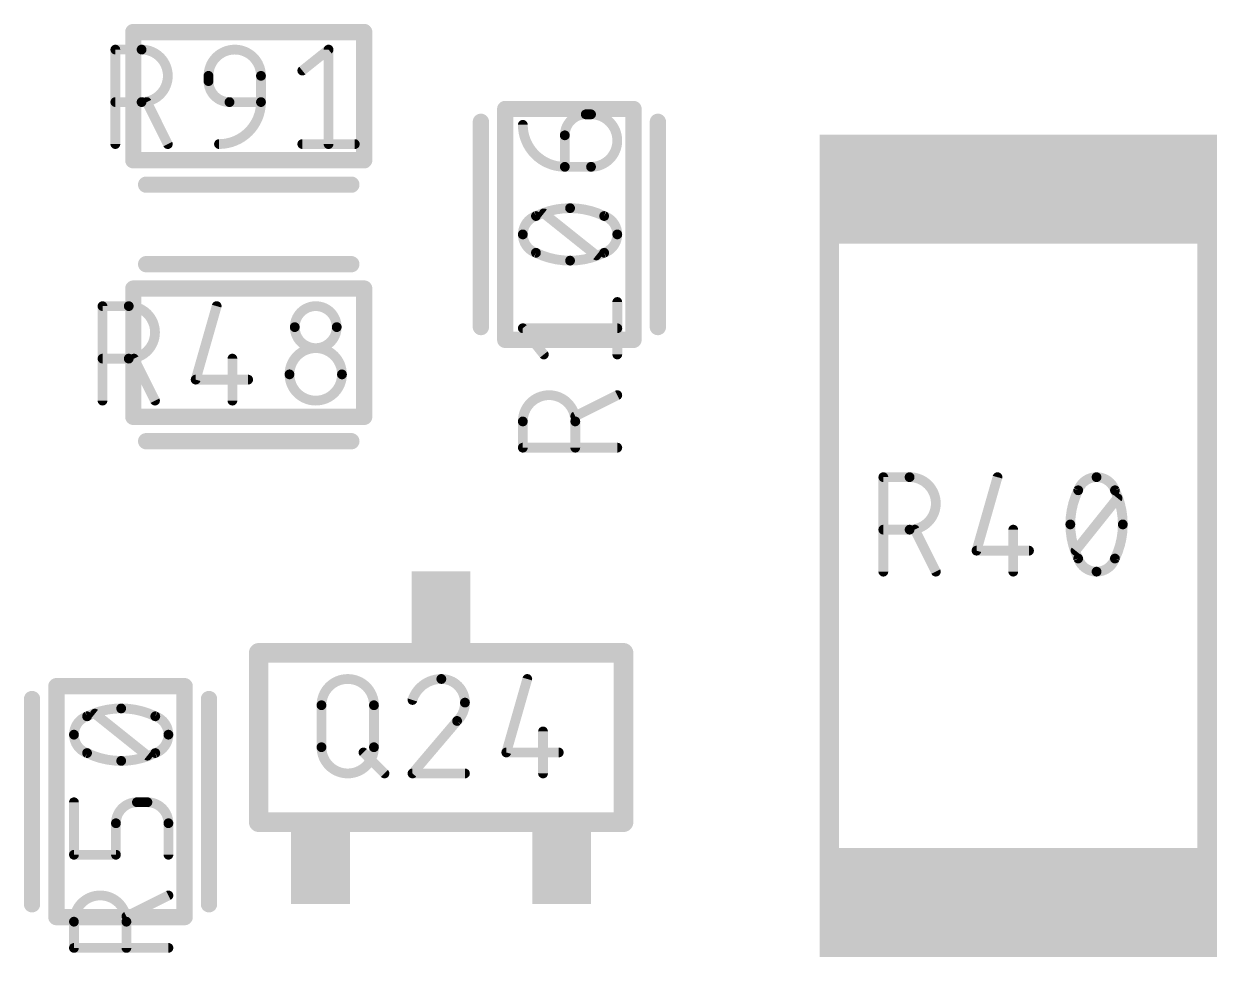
# Model space of a CAD drawing. Extents: x 0 to 107, y -11 to 54.
# Drawn here: x 86.75 to 96.05, y 37.29 to 44.56 of the extents above; entities that cross this region are included whole.
import ezdxf

# ---------------------------------------------------------------- set-up
doc = ezdxf.new("R2010")
doc.units = 0
for name, color, linetype in [('117', 253, 'CONTINUOUS'), ('21', 253, 'CONTINUOUS'), ('51', 253, 'CONTINUOUS')]:
    doc.layers.add(name, color=color, linetype=linetype)

# ---------------------------------------------------------------- blocks, each defined once
blk = doc.blocks.new('RECT')
blk.add_solid([(-0.5, -0.5), (0.5, -0.5), (-0.5, 0.5), (0.5, 0.5)])

msp = doc.modelspace()

# ---------------------------------------------------------------- linework, layer by layer
at = {"layer": '117'}
for points, const_width in [([(87.4597, 44.3821, 1), (87.4597, 44.344)], 0.0381), ([(87.4788, 44.363, 1), (87.4407, 44.363)], 0.0381), ([(87.6643, 44.3821, 1), (87.6643, 44.344)], 0.0381), ([(87.6643, 43.9538, 1), (87.6643, 44.363)], 0.0762), ([(87.6643, 44.344, 1), (87.6643, 44.3821)], 0.0381), ([(88.5953, 44.1584, 1), (88.1861, 44.1584)], 0.0762), ([(89.1413, 44.363, 1), (89.1032, 44.363)], 0.0381), ([(89.1342, 44.3482, 1), (89.1104, 44.3779)], 0.0381), ([(88.2052, 44.1584, 1), (88.1671, 44.1584)], 0.0381), ([(88.6144, 44.1584, 1), (88.5763, 44.1584)], 0.0381), ([(88.9057, 44.2142, 1), (88.9295, 44.1845)], 0.0381), ([(88.1861, 44.1175, 0.4142), (88.3498, 43.9538)], 0.0762), ([(88.1671, 44.1584, 1), (88.2052, 44.1584)], 0.0381), ([(88.2052, 44.1175, 1), (88.1671, 44.1175)], 0.0381), ([(88.1671, 44.1175, 1), (88.2052, 44.1175)], 0.0381), ([(88.5763, 44.1584, 1), (88.6144, 44.1584)], 0.0381), ([(87.4597, 43.9729, 1), (87.4597, 43.9348)], 0.0381), ([(87.6643, 43.9729, 1), (87.6643, 43.9348)], 0.0381), ([(87.6643, 43.9348, 1), (87.6643, 43.9729)], 0.0381), ([(87.7223, 43.9623, 1), (87.6882, 43.9453)], 0.0381), ([(88.268, 43.6264, 0.4142), (88.5953, 43.9538)], 0.0762), ([(88.3498, 43.9729, 1), (88.3498, 43.9348)], 0.0381), ([(88.3498, 43.9348, 1), (88.3498, 43.9729)], 0.0381), ([(88.6144, 43.9538, 1), (88.5763, 43.9538)], 0.0381), ([(88.5763, 43.9538, 1), (88.6144, 43.9538)], 0.0381), ([(88.5953, 43.9348, 1), (88.5953, 43.9729)], 0.0381), ([(91.128, 43.8584, 0.4142), (90.9643, 43.6947)], 0.0762), ([(91.128, 43.8774, 1), (91.128, 43.8393)], 0.0381), ([(91.128, 43.8393, 1), (91.128, 43.8774)], 0.0381), ([(91.1689, 43.4492, 1), (91.1689, 43.8584)], 0.0762), ([(91.1689, 43.8774, 1), (91.1689, 43.8393)], 0.0381), ([(91.1689, 43.8393, 1), (91.1689, 43.8774)], 0.0381), ([(90.637, 43.7765, 0.4142), (90.9643, 43.4492)], 0.0762), ([(90.656, 43.7765, 1), (90.6179, 43.7765)], 0.0381), ([(90.9834, 43.6947, 1), (90.9453, 43.6947)], 0.0381), ([(87.4407, 43.6264, 1), (87.4788, 43.6264)], 0.0381), ([(87.8519, 43.6179, 1), (87.886, 43.635)], 0.0381), ([(88.268, 43.6455, 1), (88.268, 43.6074)], 0.0381), ([(88.9176, 43.6455, 1), (88.9176, 43.6074)], 0.0381), ([(89.1032, 43.6264, 1), (89.1413, 43.6264)], 0.0381), ([(89.3269, 43.6074, 1), (89.3269, 43.6455)], 0.0381), ([(90.9453, 43.6947, 1), (90.9834, 43.6947)], 0.0381), ([(90.9643, 43.4682, 1), (90.9643, 43.4301)], 0.0381), ([(90.9453, 43.4492, 1), (90.9834, 43.4492)], 0.0381), ([(90.9643, 43.4301, 1), (90.9643, 43.4682)], 0.0381), ([(91.1689, 43.4682, 1), (91.1689, 43.4301)], 0.0381), ([(91.1689, 43.4301, 1), (91.1689, 43.4682)], 0.0381), ([(90.7393, 43.0655, 0.3205), (90.637, 42.9223)], 0.0762), ([(91.0053, 43.1269, 0.1139), (90.7393, 43.0655)], 0.0762), ([(90.7309, 43.0826, 1), (90.7476, 43.0484)], 0.0381), ([(90.7454, 43.0475, 1), (90.7331, 43.0835)], 0.0381), ([(90.8125, 43.1008, 1), (90.7887, 43.0711)], 0.0381), ([(91.2713, 43.0655, 0.1139), (91.0053, 43.1269)], 0.0762), ([(91.0053, 43.1459, 1), (91.0053, 43.1078)], 0.0381), ([(91.0053, 43.1078, 1), (91.0053, 43.1459)], 0.0381), ([(91.3736, 42.9223, 0.3205), (91.2713, 43.0655)], 0.0762), ([(91.2774, 43.0835, 1), (91.2651, 43.0475)], 0.0381), ([(91.2629, 43.0484, 1), (91.2796, 43.0826)], 0.0381), ([(90.637, 42.9223, 0.3205), (90.7393, 42.779)], 0.0762), ([(90.656, 42.9223, 1), (90.6179, 42.9223)], 0.0381), ([(90.6179, 42.9223, 1), (90.656, 42.9223)], 0.0381), ([(91.2713, 42.779, 0.3204), (91.3736, 42.9223)], 0.0762), ([(91.3926, 42.9223, 1), (91.3545, 42.9223)], 0.0381), ([(91.3545, 42.9223, 1), (91.3926, 42.9223)], 0.0381), ([(90.7393, 42.779, 0.1139), (91.0053, 42.7176)], 0.0762), ([(90.7476, 42.7961, 1), (90.7309, 42.7619)], 0.0381), ([(90.7331, 42.761, 1), (90.7454, 42.797)], 0.0381), ([(91.0053, 42.7176, 0.1139), (91.2713, 42.779)], 0.0762), ([(91.2651, 42.797, 1), (91.2774, 42.761)], 0.0381), ([(91.2796, 42.7619, 1), (91.2629, 42.7961)], 0.0381), ([(91.0053, 42.7367, 1), (91.0053, 42.6986)], 0.0381), ([(91.0053, 42.6986, 1), (91.0053, 42.7367)], 0.0381), ([(91.198, 42.7437, 1), (91.2218, 42.7734)], 0.0381), ([(91.3926, 42.3953, 1), (91.3545, 42.3953)], 0.0381), ([(87.3597, 42.3821, 1), (87.3597, 42.344)], 0.0381), ([(87.3788, 42.363, 1), (87.3407, 42.363)], 0.0381), ([(87.5643, 42.3821, 1), (87.5643, 42.344)], 0.0381), ([(87.5643, 41.9538, 1), (87.5643, 42.363)], 0.0762), ([(87.5643, 42.344, 1), (87.5643, 42.3821)], 0.0381), ([(88.2681, 42.3578, 1), (88.2315, 42.3683)], 0.0381), ([(89.1859, 42.1994, 1), (88.8586, 42.1994)], 0.0762), ([(88.8586, 42.1994, 1), (89.1859, 42.1994)], 0.0762), ([(88.8776, 42.1994, 1), (88.8395, 42.1994)], 0.0381), ([(88.8395, 42.1994, 1), (88.8776, 42.1994)], 0.0381), ([(89.205, 42.1994, 1), (89.1669, 42.1994)], 0.0381), ([(89.1669, 42.1994, 1), (89.205, 42.1994)], 0.0381), ([(90.637, 42.2098, 1), (90.637, 42.1717)], 0.0381), ([(90.6518, 42.2026, 1), (90.6221, 42.1788)], 0.0381), ([(91.3736, 42.1717, 1), (91.3736, 42.2098)], 0.0381), ([(89.2269, 41.8311, 1), (88.8176, 41.8311)], 0.0762), ([(87.3597, 41.9729, 1), (87.3597, 41.9348)], 0.0381), ([(87.5643, 41.9729, 1), (87.5643, 41.9348)], 0.0381), ([(87.5643, 41.9348, 1), (87.5643, 41.9729)], 0.0381), ([(87.6223, 41.9623, 1), (87.5882, 41.9453)], 0.0381), ([(88.3916, 41.9538, 1), (88.3535, 41.9538)], 0.0381), ([(90.7858, 41.9742, 1), (90.8155, 41.998)], 0.0381), ([(91.3545, 41.9861, 1), (91.3926, 41.9861)], 0.0381), ([(88.0861, 41.8092, 1), (88.0861, 41.7711)], 0.0381), ([(88.0678, 41.7954, 1), (88.1044, 41.7849)], 0.0381), ([(88.4953, 41.7711, 1), (88.4953, 41.8092)], 0.0381), ([(88.8176, 41.8311, 1), (89.2269, 41.8311)], 0.0762), ([(88.8367, 41.8311, 1), (88.7986, 41.8311)], 0.0381), ([(88.7986, 41.8311, 1), (88.8367, 41.8311)], 0.0381), ([(89.2459, 41.8311, 1), (89.2078, 41.8311)], 0.0381), ([(89.2078, 41.8311, 1), (89.2459, 41.8311)], 0.0381), ([(91.0462, 41.4643, 1), (90.637, 41.4643)], 0.0762), ([(91.3821, 41.6519, 1), (91.365, 41.686)], 0.0381), ([(87.3407, 41.6264, 1), (87.3788, 41.6264)], 0.0381), ([(87.7519, 41.6179, 1), (87.786, 41.635)], 0.0381), ([(88.3535, 41.6264, 1), (88.3916, 41.6264)], 0.0381), ([(90.656, 41.4643, 1), (90.6179, 41.4643)], 0.0381), ([(91.0377, 41.5223, 1), (91.0547, 41.4882)], 0.0381), ([(91.0652, 41.4643, 1), (91.0271, 41.4643)], 0.0381), ([(90.6179, 41.4643, 1), (90.656, 41.4643)], 0.0381), ([(91.0271, 41.4643, 1), (91.0652, 41.4643)], 0.0381), ([(90.637, 41.2788, 1), (90.637, 41.2407)], 0.0381), ([(90.6179, 41.2597, 1), (90.656, 41.2597)], 0.0381), ([(91.0271, 41.2597, 1), (91.0652, 41.2597)], 0.0381), ([(91.3736, 41.2407, 1), (91.3736, 41.2788)], 0.0381), ([(93.4481, 41.0488, 1), (93.4481, 41.0107)], 0.0381), ([(93.4672, 41.0297, 1), (93.4291, 41.0297)], 0.0381), ([(93.6527, 40.6205, 1), (93.6527, 41.0297)], 0.0762), ([(93.6527, 41.0488, 1), (93.6527, 41.0107)], 0.0381), ([(93.6527, 41.0107, 1), (93.6527, 41.0488)], 0.0381), ([(94.3565, 41.0245, 1), (94.3199, 41.0349)], 0.0381), ([(95.1106, 41.0297, 0.3205), (94.9674, 40.9274)], 0.0762), ([(95.2539, 40.9274, 0.3205), (95.1106, 41.0297)], 0.0762), ([(95.1106, 41.0487, 1), (95.1106, 41.0107)], 0.0381), ([(95.1106, 41.0107, 1), (95.1106, 41.0488)], 0.0381), ([(94.9674, 40.9274, 0.1139), (94.906, 40.6614)], 0.0762), ([(94.9494, 40.9336, 1), (94.9854, 40.9212)], 0.0381), ([(94.9845, 40.919, 1), (94.9503, 40.9357)], 0.0381), ([(95.271, 40.9357, 1), (95.2367, 40.919)], 0.0381), ([(95.3152, 40.6614, 0.1139), (95.2539, 40.9274)], 0.0762), ([(95.2358, 40.9212, 1), (95.2719, 40.9336)], 0.0381), ([(95.2892, 40.8541, 1), (95.2594, 40.8779)], 0.0381), ([(94.906, 40.6614, 0.1139), (94.9674, 40.3954)], 0.0762), ([(94.9251, 40.6614, 1), (94.887, 40.6614)], 0.0381), ([(94.887, 40.6614, 1), (94.9251, 40.6614)], 0.0381), ([(95.2539, 40.3954, 0.1139), (95.3152, 40.6614)], 0.0762), ([(95.3343, 40.6614, 1), (95.2962, 40.6614)], 0.0381), ([(95.2962, 40.6614, 1), (95.3343, 40.6614)], 0.0381), ([(93.4481, 40.6395, 1), (93.4481, 40.6014)], 0.0381), ([(93.6527, 40.6395, 1), (93.6527, 40.6014)], 0.0381), ([(93.6527, 40.6014, 1), (93.6527, 40.6395)], 0.0381), ([(93.7107, 40.629, 1), (93.6766, 40.612)], 0.0381), ([(94.48, 40.6205, 1), (94.4419, 40.6205)], 0.0381), ([(94.1745, 40.4758, 1), (94.1745, 40.4377)], 0.0381), ([(94.1562, 40.462, 1), (94.1928, 40.4516)], 0.0381), ([(94.5837, 40.4377, 1), (94.5837, 40.4758)], 0.0381), ([(94.9321, 40.4687, 1), (94.9618, 40.4449)], 0.0381), ([(94.9674, 40.3954, 0.3205), (95.1106, 40.2931)], 0.0762), ([(94.9854, 40.4016, 1), (94.9494, 40.3892)], 0.0381), ([(94.9503, 40.3871, 1), (94.9845, 40.4038)], 0.0381), ([(95.1106, 40.2931, 0.3205), (95.2539, 40.3954)], 0.0762), ([(95.2367, 40.4038, 1), (95.271, 40.3871)], 0.0381), ([(95.2719, 40.3892, 1), (95.2358, 40.4016)], 0.0381), ([(93.4291, 40.2931, 1), (93.4672, 40.2931)], 0.0381), ([(93.8403, 40.2846, 1), (93.8744, 40.3016)], 0.0381), ([(94.4419, 40.2931, 1), (94.48, 40.2931)], 0.0381), ([(95.1106, 40.3121, 1), (95.1106, 40.2741)], 0.0381), ([(95.1106, 40.2741, 1), (95.1106, 40.3121)], 0.0381), ([(89.4763, 39.2518, 1), (89.0671, 39.2518)], 0.0762), ([(90.0017, 39.4564, 0.3252), (89.7766, 39.2928)], 0.0762), ([(90.1858, 39.2723, 0.4142), (90.0017, 39.4564)], 0.0762), ([(90.0017, 39.4755, 1), (90.0017, 39.4374)], 0.0381), ([(90.0017, 39.4374, 1), (90.0017, 39.4755)], 0.0381), ([(90.6901, 39.4512, 1), (90.6535, 39.4617)], 0.0381), ([(87.5053, 39.2269, 0.1139), (87.2393, 39.1655)], 0.0762), ([(87.7713, 39.1655, 0.1139), (87.5053, 39.2269)], 0.0762), ([(87.5053, 39.2459, 1), (87.5053, 39.2078)], 0.0381), ([(87.5053, 39.2078, 1), (87.5053, 39.2459)], 0.0381), ([(89.0861, 39.2518, 1), (89.048, 39.2518)], 0.0381), ([(89.048, 39.2518, 1), (89.0861, 39.2518)], 0.0381), ([(89.4953, 39.2518, 1), (89.4572, 39.2518)], 0.0381), ([(89.4572, 39.2518, 1), (89.4953, 39.2518)], 0.0381), ([(89.7585, 39.2986, 1), (89.7947, 39.2869)], 0.0381), ([(90.1245, 39.1291, 0.2053), (90.1858, 39.2723)], 0.0762), ([(90.2049, 39.2723, 1), (90.1668, 39.2723)], 0.0381), ([(90.1668, 39.2723, 1), (90.2049, 39.2723)], 0.0381), ([(87.2393, 39.1655, 0.3205), (87.137, 39.0223)], 0.0762), ([(87.2309, 39.1826, 1), (87.2476, 39.1484)], 0.0381), ([(87.2454, 39.1475, 1), (87.2331, 39.1835)], 0.0381), ([(87.3125, 39.2008, 1), (87.2887, 39.1711)], 0.0381), ([(87.8736, 39.0223, 0.3205), (87.7713, 39.1655)], 0.0762), ([(87.7774, 39.1835, 1), (87.7651, 39.1475)], 0.0381), ([(87.7629, 39.1484, 1), (87.7796, 39.1826)], 0.0381), ([(90.1113, 39.1429, 1), (90.1376, 39.1153)], 0.0381), ([(90.139, 39.1167, 1), (90.1099, 39.1414)], 0.0381), ([(90.8136, 39.0472, 1), (90.7755, 39.0472)], 0.0381), ([(87.137, 39.0223, 0.3205), (87.2393, 38.879)], 0.0762), ([(87.156, 39.0223, 1), (87.1179, 39.0223)], 0.0381), ([(87.1179, 39.0223, 1), (87.156, 39.0223)], 0.0381), ([(87.7713, 38.879, 0.3204), (87.8736, 39.0223)], 0.0762), ([(87.8926, 39.0223, 1), (87.8545, 39.0223)], 0.0381), ([(87.8545, 39.0223, 1), (87.8926, 39.0223)], 0.0381), ([(87.2393, 38.879, 0.1139), (87.5053, 38.8176)], 0.0762), ([(87.2476, 38.8961, 1), (87.2309, 38.8619)], 0.0381), ([(87.2331, 38.861, 1), (87.2454, 38.897)], 0.0381), ([(87.5053, 38.8176, 0.1139), (87.7713, 38.879)], 0.0762), ([(87.698, 38.8437, 1), (87.7218, 38.8734)], 0.0381), ([(87.7651, 38.897, 1), (87.7774, 38.861)], 0.0381), ([(87.7796, 38.8619, 1), (87.7629, 38.8961)], 0.0381), ([(89.0671, 38.9245, 1), (89.4763, 38.9245)], 0.0762), ([(89.0861, 38.9245, 1), (89.048, 38.9245)], 0.0381), ([(89.048, 38.9245, 1), (89.0861, 38.9245)], 0.0381), ([(89.4079, 38.897, 1), (89.381, 38.8701)], 0.0381), ([(89.4953, 38.9245, 1), (89.4572, 38.9245)], 0.0381), ([(89.4572, 38.9245, 1), (89.4953, 38.9245)], 0.0381), ([(90.5081, 38.9026, 1), (90.5081, 38.8645)], 0.0381), ([(90.4898, 38.8888, 1), (90.5265, 38.8783)], 0.0381), ([(90.9174, 38.8645, 1), (90.9174, 38.9026)], 0.0381), ([(87.5053, 38.8367, 1), (87.5053, 38.7986)], 0.0381), ([(87.5053, 38.7986, 1), (87.5053, 38.8367)], 0.0381), ([(89.5447, 38.7064, 1), (89.5716, 38.7333)], 0.0381), ([(89.7766, 38.7389, 1), (89.7766, 38.7008)], 0.0381), ([(89.7621, 38.7322, 1), (89.7911, 38.7075)], 0.0381), ([(90.1858, 38.7008, 1), (90.1858, 38.7389)], 0.0381), ([(90.7755, 38.7198, 1), (90.8136, 38.7198)], 0.0381), ([(87.156, 38.4953, 1), (87.1179, 38.4953)], 0.0381), ([(87.628, 38.4953, 0.4142), (87.4643, 38.3317)], 0.0762), ([(87.628, 38.5144, 1), (87.628, 38.4763)], 0.0381), ([(87.628, 38.4763, 1), (87.628, 38.5144)], 0.0381), ([(87.7099, 38.5144, 1), (87.7099, 38.4763)], 0.0381), ([(87.8736, 38.3317, 0.4142), (87.7099, 38.4953)], 0.0762), ([(87.7099, 38.4763, 1), (87.7099, 38.5144)], 0.0381), ([(87.4834, 38.3317, 1), (87.4453, 38.3317)], 0.0381), ([(87.4453, 38.3317, 1), (87.4834, 38.3317)], 0.0381), ([(87.8926, 38.3317, 1), (87.8545, 38.3317)], 0.0381), ([(87.8545, 38.3317, 1), (87.8926, 38.3317)], 0.0381), ([(87.137, 38.1052, 1), (87.137, 38.0671)], 0.0381), ([(87.1179, 38.0861, 1), (87.156, 38.0861)], 0.0381), ([(87.4453, 38.0861, 1), (87.4834, 38.0861)], 0.0381), ([(87.4643, 38.0671, 1), (87.4643, 38.1052)], 0.0381), ([(87.8545, 38.0861, 1), (87.8926, 38.0861)], 0.0381), ([(87.5462, 37.5643, 1), (87.137, 37.5643)], 0.0762), ([(87.8821, 37.7519, 1), (87.865, 37.786)], 0.0381), ([(87.156, 37.5643, 1), (87.1179, 37.5643)], 0.0381), ([(87.5377, 37.6223, 1), (87.5547, 37.5882)], 0.0381), ([(87.5652, 37.5643, 1), (87.5271, 37.5643)], 0.0381), ([(87.1179, 37.5643, 1), (87.156, 37.5643)], 0.0381), ([(87.5271, 37.5643, 1), (87.5652, 37.5643)], 0.0381), ([(87.137, 37.3788, 1), (87.137, 37.3407)], 0.0381), ([(87.1179, 37.3597, 1), (87.156, 37.3597)], 0.0381), ([(87.5271, 37.3597, 1), (87.5652, 37.3597)], 0.0381), ([(87.8736, 37.3407, 1), (87.8736, 37.3788)], 0.0381)]:
    msp.add_lwpolyline(points, format="xyb", dxfattribs=dict(at, const_width=const_width))
at = {"layer": '117', "const_width": 0.0762}
for points in [[(87.4597, 43.6264), (87.4597, 44.363)], [(87.4597, 44.363), (87.6643, 44.363)], [(88.9176, 44.1994), (89.1223, 44.363)], [(89.1223, 44.363), (89.1223, 43.6264)], [(88.1861, 44.1175), (88.1861, 44.1584)], [(88.5953, 44.1584), (88.5953, 43.9538)], [(87.6643, 43.9538), (87.4597, 43.9538)], [(87.8689, 43.6264), (87.7053, 43.9538)], [(88.5953, 43.9538), (88.3498, 43.9538)], [(91.128, 43.8584), (91.1689, 43.8584)], [(90.9643, 43.4492), (90.9643, 43.6947)], [(88.9176, 43.6264), (89.3269, 43.6264)], [(91.1689, 43.4492), (90.9643, 43.4492)], [(91.2099, 42.7586), (90.8006, 43.0859)], [(91.3736, 41.9861), (91.3736, 42.3953)], [(87.3597, 41.6264), (87.3597, 42.363)], [(87.3597, 42.363), (87.5643, 42.363)], [(88.2498, 42.363), (88.0861, 41.7901)], [(90.8006, 41.9861), (90.637, 42.1907)], [(90.637, 42.1907), (91.3736, 42.1907)], [(87.5643, 41.9538), (87.3597, 41.9538)], [(87.7689, 41.6264), (87.6052, 41.9538)], [(88.3726, 41.9538), (88.3726, 41.6264)], [(88.0861, 41.7901), (88.4953, 41.7901)], [(91.3736, 41.6689), (91.0462, 41.5053)], [(90.637, 41.2597), (90.637, 41.4643)], [(91.0462, 41.4643), (91.0462, 41.2597)], [(91.3736, 41.2597), (90.637, 41.2597)], [(93.4481, 40.2931), (93.4481, 41.0297)], [(93.4481, 41.0297), (93.6527, 41.0297)], [(94.3382, 41.0297), (94.1745, 40.4568)], [(94.9469, 40.4568), (95.2743, 40.866)], [(93.6527, 40.6205), (93.4481, 40.6205)], [(93.8573, 40.2931), (93.6936, 40.6205)], [(94.461, 40.6205), (94.461, 40.2931)], [(94.1745, 40.4568), (94.5837, 40.4568)], [(90.6718, 39.4564), (90.5081, 38.8835)], [(89.0671, 38.9245), (89.0671, 39.2518)], [(89.4763, 39.2518), (89.4763, 38.9245)], [(87.7099, 38.8586), (87.3006, 39.1859)], [(90.1245, 39.1291), (89.7766, 38.7198)], [(90.7946, 39.0472), (90.7946, 38.7198)], [(89.3945, 38.8835), (89.5581, 38.7198)], [(90.5081, 38.8835), (90.9174, 38.8835)], [(89.7766, 38.7198), (90.1858, 38.7198)], [(87.137, 38.0861), (87.137, 38.4953)], [(87.7099, 38.4953), (87.628, 38.4953)], [(87.4643, 38.3317), (87.4643, 38.0861)], [(87.8736, 38.0861), (87.8736, 38.3317)], [(87.4643, 38.0861), (87.137, 38.0861)], [(87.8736, 37.7689), (87.5462, 37.6053)], [(87.137, 37.3597), (87.137, 37.5643)], [(87.5462, 37.5643), (87.5462, 37.3597)], [(87.8736, 37.3597), (87.137, 37.3597)]]:
    msp.add_lwpolyline(points, dxfattribs=at)
at = {"layer": '21', "const_width": 0.0635}
for points in [[(90.3418, 43.8, 1), (90.2782, 43.8)], [(91.7218, 43.8, 1), (91.6582, 43.8)], [(87.7, 43.3418, 1), (87.7, 43.2782)], [(89.3, 43.2782, 1), (89.3, 43.3418)], [(87.7, 42.7218, 1), (87.7, 42.6583)], [(89.3, 42.6583, 1), (89.3, 42.7218)], [(90.2782, 42.2, 1), (90.3418, 42.2)], [(91.6582, 42.2, 1), (91.7218, 42.2)], [(87.7, 41.3418, 1), (87.7, 41.2782)], [(89.3, 41.2782, 1), (89.3, 41.3418)], [(86.8418, 39.3, 1), (86.7782, 39.3)], [(88.2218, 39.3, 1), (88.1582, 39.3)], [(86.7782, 37.7, 1), (86.8418, 37.7)], [(88.1582, 37.7, 1), (88.2218, 37.7)]]:
    msp.add_lwpolyline(points, format="xyb", dxfattribs=at)
at = {"layer": '21', "const_width": 0.127}
for points in [[(90.31, 42.2), (90.31, 43.8)], [(91.69, 42.2), (91.69, 43.8)], [(87.7, 43.31), (89.3, 43.31)], [(89.3, 42.69), (87.7, 42.69)], [(89.3, 41.31), (87.7, 41.31)], [(86.81, 37.7), (86.81, 39.3)], [(88.19, 37.7), (88.19, 39.3)]]:
    msp.add_lwpolyline(points, dxfattribs=at)
at = {"layer": '51'}
for points, const_width in [([(87.6, 44.5318, 1), (87.6, 44.4682)], 0.0635), ([(87.6318, 44.5, 1), (87.5683, 44.5)], 0.0635), ([(89.4318, 44.5, 1), (89.3683, 44.5)], 0.0635), ([(89.4, 44.4682, 1), (89.4, 44.5318)], 0.0635), ([(90.5318, 43.9, 1), (90.4682, 43.9)], 0.0635), ([(90.5, 43.9318, 1), (90.5, 43.8682)], 0.0635), ([(91.5318, 43.9, 1), (91.4682, 43.9)], 0.0635), ([(91.5, 43.8682, 1), (91.5, 43.9318)], 0.0635), ([(87.6, 43.5318, 1), (87.6, 43.4682)], 0.0635), ([(89.4, 43.4682, 1), (89.4, 43.5318)], 0.0635), ([(87.5683, 43.5, 1), (87.6318, 43.5)], 0.0635), ([(89.3683, 43.5, 1), (89.4318, 43.5)], 0.0635), ([(93.0651, 42.862, 1), (92.9889, 42.862)], 0.0762), ([(96.0111, 42.862, 1), (95.9349, 42.862)], 0.0762), ([(87.6, 42.5318, 1), (87.6, 42.4682)], 0.0635), ([(87.6318, 42.5, 1), (87.5683, 42.5)], 0.0635), ([(89.4318, 42.5, 1), (89.3683, 42.5)], 0.0635), ([(89.4, 42.4682, 1), (89.4, 42.5318)], 0.0635), ([(90.5, 42.1318, 1), (90.5, 42.0682)], 0.0635), ([(91.5, 42.0682, 1), (91.5, 42.1318)], 0.0635), ([(90.4682, 42.1, 1), (90.5318, 42.1)], 0.0635), ([(91.4682, 42.1, 1), (91.5318, 42.1)], 0.0635), ([(87.6, 41.5318, 1), (87.6, 41.4682)], 0.0635), ([(87.5683, 41.5, 1), (87.6318, 41.5)], 0.0635), ([(89.3683, 41.5, 1), (89.4318, 41.5)], 0.0635), ([(89.4, 41.4682, 1), (89.4, 41.5318)], 0.0635), ([(88.6157, 39.6604, 1), (88.5395, 39.6604)], 0.0762), ([(88.5776, 39.6985, 1), (88.5776, 39.6223)], 0.0762), ([(91.4605, 39.6604, 1), (91.3843, 39.6604)], 0.0762), ([(91.4224, 39.6223, 1), (91.4224, 39.6985)], 0.0762), ([(87.0318, 39.4, 1), (86.9682, 39.4)], 0.0635), ([(87, 39.4318, 1), (87, 39.3682)], 0.0635), ([(88.0318, 39.4, 1), (87.9682, 39.4)], 0.0635), ([(88, 39.3682, 1), (88, 39.4318)], 0.0635), ([(88.5776, 38.3777, 1), (88.5776, 38.3015)], 0.0762), ([(88.5395, 38.3396, 1), (88.6157, 38.3396)], 0.0762), ([(91.3843, 38.3396, 1), (91.4605, 38.3396)], 0.0762), ([(91.4224, 38.3015, 1), (91.4224, 38.3777)], 0.0762), ([(92.9889, 38.113, 1), (93.0651, 38.113)], 0.0762), ([(95.9349, 38.113, 1), (96.0111, 38.113)], 0.0762), ([(87, 37.6318, 1), (87, 37.5682)], 0.0635), ([(86.9682, 37.6, 1), (87.0318, 37.6)], 0.0635), ([(87.9682, 37.6, 1), (88.0318, 37.6)], 0.0635), ([(88, 37.5682, 1), (88, 37.6318)], 0.0635)]:
    msp.add_lwpolyline(points, format="xyb", dxfattribs=dict(at, const_width=const_width))
for points, const_width in [([(87.6, 44.5), (89.4, 44.5)], 0.127), ([(87.6, 44.5), (87.6, 43.5)], 0.127), ([(89.4, 44.5), (89.4, 43.5)], 0.127), ([(90.5, 42.1), (90.5, 43.9)], 0.127), ([(90.5, 43.9), (91.5, 43.9)], 0.127), ([(91.5, 42.1), (91.5, 43.9)], 0.127), ([(87.6, 43.5), (89.4, 43.5)], 0.127), ([(93.027, 42.862), (93.027, 38.113)], 0.1524), ([(95.973, 42.862), (95.973, 38.113)], 0.1524), ([(89.4, 42.5), (87.6, 42.5)], 0.127), ([(87.6, 41.5), (87.6, 42.5)], 0.127), ([(89.4, 41.5), (89.4, 42.5)], 0.127), ([(90.5, 42.1), (91.5, 42.1)], 0.127), ([(89.4, 41.5), (87.6, 41.5)], 0.127), ([(88.5776, 38.3396), (88.5776, 39.6604)], 0.1524), ([(88.5776, 39.6604), (91.4224, 39.6604)], 0.1524), ([(91.4224, 39.6604), (91.4224, 38.3396)], 0.1524), ([(87, 37.6), (87, 39.4)], 0.127), ([(87, 39.4), (88, 39.4)], 0.127), ([(88, 37.6), (88, 39.4)], 0.127), ([(91.4224, 38.3396), (88.5776, 38.3396)], 0.1524), ([(87, 37.6), (88, 37.6)], 0.127)]:
    msp.add_lwpolyline(points, dxfattribs=dict(at, const_width=const_width))

# ---------------------------------------------------------------- block references
at = {"layer": '51', "xscale": 0.8499, "yscale": 3.1001, "rotation": 270}
for p in [(94.5007, 43.2754), (94.5007, 37.7129)]:
    msp.add_blockref('RECT', p, dxfattribs=at)
at = {"layer": '51'}
for p, xscale, yscale in [((90, 40.0034), 0.4573, 0.584), ((89.0594, 37.9958), 0.4588, 0.5859), ((90.9402, 37.996), 0.4564, 0.5857)]:
    msp.add_blockref('RECT', p, dxfattribs=dict(at, xscale=xscale, yscale=yscale))

doc.saveas('drawing.dxf')
